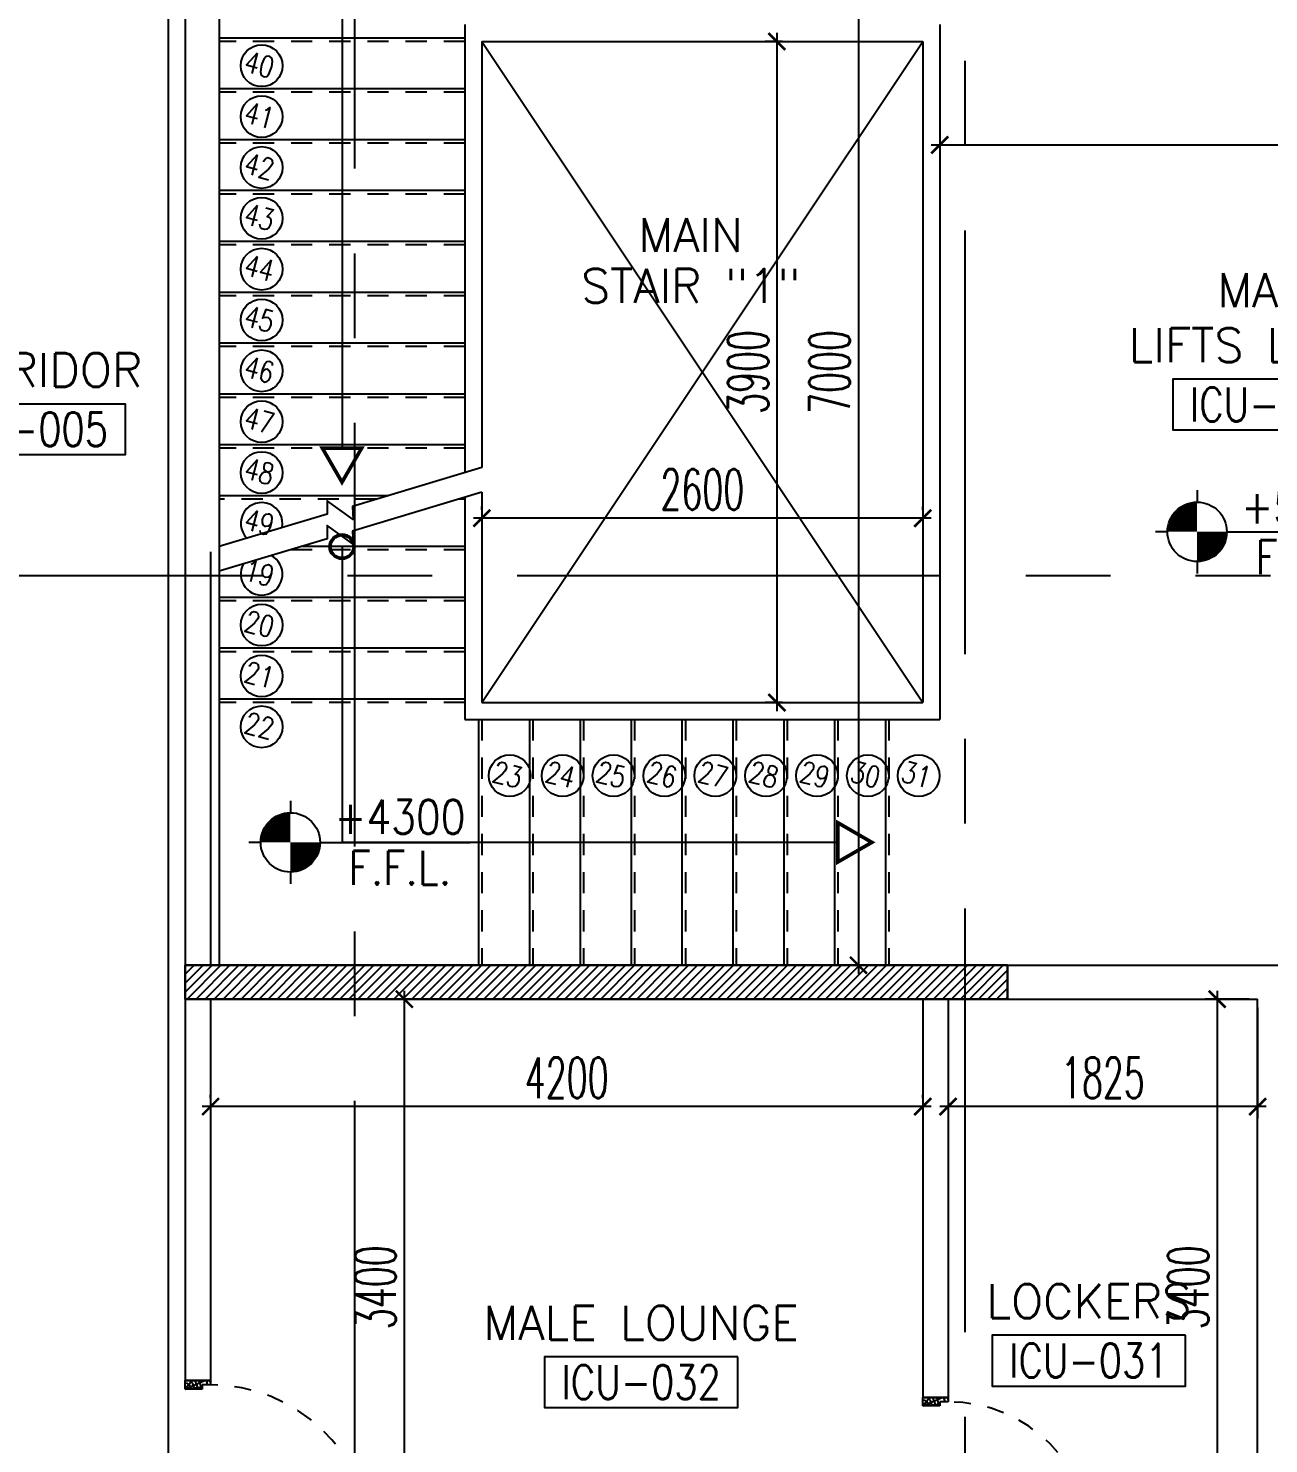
# Model space of a CAD drawing. Extents: x 276011.4 to 276105.3, y 57291.9 to 57371.4.
# Drawn here: x 276029.25 to 276036.57, y 57315.24 to 57323.59 of the extents above; entities that cross this region are included whole.
import ezdxf
from ezdxf.enums import TextEntityAlignment as Align

# ---------------------------------------------------------------- set-up
doc = ezdxf.new("R2010")
doc.units = 0
doc.header["$MEASUREMENT"] = 0
doc.header["$PDMODE"] = 34
for name, pattern in [('CENTERX2', [4, 2.5, -0.5, 0.5, -0.5]), ('HIDDEN', [0.375, 0.25, -0.125]), ('HIDDEN2', [0.1875, 0.125, -0.0625])]:
    doc.linetypes.add(name, pattern=pattern)
doc.layers.get('0').update_dxf_attribs({"color": 4, "linetype": 'CONTINUOUS'})
doc.layers.get('DEFPOINTS').update_dxf_attribs({"linetype": 'CONTINUOUS'})
for name, color, linetype in [('AXES', 11, 'CENTERX2'), ('CEILING', 4, 'CONTINUOUS'), ('COL', 5, 'CONTINUOUS'), ('DIM', 4, 'CONTINUOUS'), ('DOOR', 7, 'CONTINUOUS'), ('HAT', 11, 'CONTINUOUS'), ('LEV-PL', 3, 'CONTINUOUS'), ('RM-BOX', 11, 'CONTINUOUS'), ('RM-NAME', 11, 'CONTINUOUS'), ('RM-NO', 11, 'CONTINUOUS'), ('SHAFT', 3, 'CONTINUOUS'), ('STR', 5, 'CONTINUOUS'), ('WALL', 2, 'CONTINUOUS')]:
    doc.layers.add(name, color=color, linetype=linetype)
doc.styles.add('ROMANS', font='ROMANS.shx', dxfattribs={"width": 0.6})
doc.styles.add('S', font='ROMANS.SHX')
doc.dimstyles.new('STANDARD_IN', dxfattribs={"dimtxt": 0.24, "dimasz": 0.1, "dimexe": 0.07, "dimexo": 0.05, "dimgap": 0.05, "dimtad": 1, "dimdec": 0, "dimlfac": 1000, "dimzin": 0, "dimtxsty": 'ROMANS', "dimblk": 'ARCHTICK', "dimcen": 0.05, "dimdle": 0.05, "dimclrd": 4, "dimclre": 4, "dimclrt": 2, "dimazin": 3, "dimtfac": 1, "dimtdec": 0, "dimtmove": 0, "dimatfit": 3, "dimtolj": 1, "dimtzin": 0})

# ---------------------------------------------------------------- blocks, each defined once
blk = doc.blocks.new('RM1')
at = {"layer": 'RM-BOX'}
blk.add_lwpolyline([(569.9, -200), (-569.9, -200), (-569.9, -500), (569.9, -500)], close=True, dxfattribs=at)
at = {"layer": 'RM-NAME', "style": 'ROMANS'}
blk.add_attdef('ROOMNAME1', text='', height=200, dxfattribs=at).set_placement((0, 323.8), align=Align.MIDDLE)
blk = doc.blocks.new('*X77')
at = {"color": 0}
for p, q in [((76229.2, 137641.4), (76387.5, 137799.7)), ((76229.2, 137694.5), (76334.5, 137799.7)), ((76229.2, 137747.5), (76281.4, 137799.7)), ((76240.5, 137599.7), (76440.5, 137799.7)), ((76293.6, 137599.7), (76493.6, 137799.7)), ((76346.6, 137599.7), (76546.6, 137799.7)), ((76399.6, 137599.7), (76599.6, 137799.7)), ((76452.7, 137599.7), (76652.7, 137799.7)), ((76505.7, 137599.7), (76705.7, 137799.7)), ((76558.7, 137599.7), (76758.7, 137799.7)), ((76611.8, 137599.7), (76811.8, 137799.7)), ((76664.8, 137599.7), (76864.8, 137799.7)), ((76717.8, 137599.7), (76917.8, 137799.7)), ((76770.9, 137599.7), (76970.9, 137799.7)), ((76823.9, 137599.7), (77023.9, 137799.7)), ((76876.9, 137599.7), (77076.9, 137799.7)), ((76930, 137599.7), (77130, 137799.7)), ((76983, 137599.7), (77183, 137799.7)), ((77036, 137599.7), (77236, 137799.7)), ((77089.1, 137599.7), (77289.1, 137799.7)), ((77142.1, 137599.7), (77342.1, 137799.7)), ((77195.1, 137599.7), (77395.1, 137799.7)), ((77248.2, 137599.7), (77448.2, 137799.7)), ((77301.2, 137599.7), (77501.2, 137799.7)), ((77354.2, 137599.7), (77554.2, 137799.7)), ((77407.3, 137599.7), (77607.3, 137799.7)), ((77460.3, 137599.7), (77660.3, 137799.7)), ((77513.3, 137599.7), (77713.3, 137799.7)), ((77566.4, 137599.7), (77766.4, 137799.7)), ((77619.4, 137599.7), (77819.4, 137799.7)), ((77672.4, 137599.7), (77872.4, 137799.7)), ((77725.5, 137599.7), (77925.5, 137799.7)), ((77778.5, 137599.7), (77978.5, 137799.7)), ((77831.5, 137599.7), (78031.5, 137799.7)), ((77884.6, 137599.7), (78084.6, 137799.7)), ((77937.6, 137599.7), (78137.6, 137799.7)), ((77990.6, 137599.7), (78190.6, 137799.7)), ((78043.7, 137599.7), (78243.7, 137799.7)), ((78096.7, 137599.7), (78296.7, 137799.7)), ((78149.7, 137599.7), (78349.7, 137799.7)), ((78202.8, 137599.7), (78402.8, 137799.7)), ((78255.8, 137599.7), (78455.8, 137799.7)), ((78308.8, 137599.7), (78508.8, 137799.7)), ((78361.9, 137599.7), (78561.9, 137799.7)), ((78414.9, 137599.7), (78614.9, 137799.7)), ((78467.9, 137599.7), (78667.9, 137799.7)), ((78521, 137599.7), (78721, 137799.7)), ((78574, 137599.7), (78774, 137799.7)), ((78627, 137599.7), (78827, 137799.7)), ((78680.1, 137599.7), (78880.1, 137799.7)), ((78733.1, 137599.7), (78933.1, 137799.7)), ((78786.1, 137599.7), (78986.1, 137799.7)), ((78839.2, 137599.7), (79039.2, 137799.7)), ((78892.2, 137599.7), (79092.2, 137799.7)), ((78945.2, 137599.7), (79145.2, 137799.7)), ((78998.3, 137599.7), (79198.3, 137799.7)), ((79051.3, 137599.7), (79251.3, 137799.7)), ((79104.3, 137599.7), (79304.3, 137799.7)), ((79157.4, 137599.7), (79357.4, 137799.7)), ((79210.4, 137599.7), (79410.4, 137799.7)), ((79263.4, 137599.7), (79463.4, 137799.7)), ((79316.5, 137599.7), (79516.5, 137799.7)), ((79369.5, 137599.7), (79569.5, 137799.7)), ((79422.5, 137599.7), (79622.5, 137799.7)), ((79475.6, 137599.7), (79675.6, 137799.7)), ((79528.6, 137599.7), (79728.6, 137799.7)), ((79581.6, 137599.7), (79781.6, 137799.7)), ((79634.7, 137599.7), (79834.7, 137799.7)), ((79687.7, 137599.7), (79887.7, 137799.7)), ((79740.7, 137599.7), (79940.7, 137799.7)), ((79793.8, 137599.7), (79993.8, 137799.7)), ((79846.8, 137599.7), (80046.8, 137799.7)), ((79899.8, 137599.7), (80099.8, 137799.7)), ((79952.9, 137599.7), (80152.9, 137799.7)), ((80005.9, 137599.7), (80205.9, 137799.7)), ((80058.9, 137599.7), (80258.9, 137799.7)), ((80112, 137599.7), (80312, 137799.7)), ((80165, 137599.7), (80365, 137799.7)), ((80218, 137599.7), (80418, 137799.7)), ((80271.1, 137599.7), (80471.1, 137799.7)), ((80324.1, 137599.7), (80524.1, 137799.7)), ((80377.1, 137599.7), (80577.1, 137799.7)), ((80430.2, 137599.7), (80630.2, 137799.7)), ((80483.2, 137599.7), (80683.2, 137799.7)), ((80536.2, 137599.7), (80736.2, 137799.7)), ((80589.2, 137599.7), (80789.2, 137799.7)), ((80642.3, 137599.7), (80842.3, 137799.7)), ((80695.3, 137599.7), (80895.3, 137799.7)), ((80748.3, 137599.7), (80948.3, 137799.7)), ((80801.4, 137599.7), (81001.4, 137799.7)), ((80854.4, 137599.7), (81054.4, 137799.7)), ((80907.4, 137599.7), (81079.2, 137771.5)), ((80960.5, 137599.7), (81079.2, 137718.5)), ((81013.5, 137599.7), (81079.2, 137665.4)), ((81066.5, 137599.7), (81079.2, 137612.4))]:
    blk.add_line(p, q, dxfattribs=at)
blk = doc.blocks.new('LEV1')
at = {"layer": 'LEV-PL'}
for p, q in [((0, 245), (0, 175)), ((-175, 0), (-245, 0)), ((175, 0), (1061.3, 0)), ((0, -175), (0, -245))]:
    blk.add_line(p, q, dxfattribs=at)
at = {"layer": 'LEV-PL', "const_width": 175}
for points in [[(-87.5, 0, -0.414214), (0, 87.5, -1)], [(87.5, 0, -0.414214), (0, -87.5, -1)]]:
    blk.add_lwpolyline(points, format="xyb", dxfattribs=at)
at = {"layer": 'LEV-PL'}
blk.add_circle((0, 0), 175, dxfattribs=at)
at = {"layer": 'LEV-PL', "color": 4, "style": 'S', "width": 0.85}
for tag, p in [('+0000', (646.1, 50)), ('F.F.L.', (646.1, -250))]:
    blk.add_attdef(tag, text='', height=200, dxfattribs=at).set_placement(p, align=Align.CENTER)
blk = doc.blocks.new('DOOR90')
at = {"layer": 'DOOR', "color": 0, "linetype": 'BYBLOCK'}
for p, q in [((-150, 0), (-150, -25)), ((-150, 0), (0, 0)), ((0, -50), (0, 0)), ((-1000, -25), (-1000, -75)), ((-1000, -75), (-1000, -25)), ((-950, -25), (-1000, -25)), ((-950, -75), (-1000, -75)), ((-970, -42), (-970, -58)), ((-950, -42), (-970, -42)), ((-950, -58), (-970, -58)), ((-950, -25), (-950, -42)), ((-950, -58), (-950, -75)), ((-917.6, -25), (-917.6, -17.8)), ((-827.6, -17.8), (-917.6, -17.8)), ((-917.6, -75), (-917.6, -82.2)), ((-827.6, -82.2), (-917.6, -82.2)), ((-905, -17.8), (-905, -8.8)), ((-905, -8.8), (-840.2, -8.8)), ((-905, -17.8), (-840.2, -17.8)), ((-905, -82.2), (-905, -91.2)), ((-905, -82.2), (-840.2, -82.2)), ((-840.2, -17.8), (-840.2, -8.8)), ((-840.2, -82.2), (-840.2, -91.2)), ((-827.6, -25), (-827.6, -17.8)), ((-827.6, -75), (-827.6, -82.2)), ((-200, -42), (-200, -25)), ((-200, -25), (-150, -25)), ((-180, -42), (-200, -42)), ((-200, -75), (-200, -58)), ((-200, -58), (-180, -58)), ((-150, -75), (-200, -75)), ((-180, -58), (-180, -42)), ((-150, -75), (-150, -25)), ((-150, -25), (-100, -25)), ((-100, -25), (-100, -50)), ((-100, -50), (0, -50)), ((-905, -91.2), (-840.2, -91.2)), ((-150, -900), (-150, -875)), ((-150, -875), (-100, -875)), ((0, -900), (-150, -900)), ((-150, -900), (0, -900)), ((-100, -850), (0, -850)), ((-100, -875), (-100, -850)), ((0, -850), (0, -900))]:
    blk.add_line(p, q, dxfattribs=at)
at = {"layer": 'DOOR', "color": 9, "linetype": 'BYBLOCK'}
for p, q in [((0, -50), (-113.7, 0)), ((0, -50), (-40.1, 0)), ((0, -50), (-100, -36.6)), ((0, -850), (-113.7, -900)), ((0, -850), (-100, -863.4)), ((0, -850), (-40.1, -900))]:
    blk.add_line(p, q, dxfattribs=at)
at = {"layer": 'DOOR', "linetype": 'BYBLOCK'}
for p, q in [((-200, -25), (-950, -25)), ((-200, -42), (-950, -42)), ((-200, -58), (-950, -58)), ((-950, -75), (-200, -75))]:
    blk.add_line(p, q, dxfattribs=at)
at = {"layer": 'DOOR', "color": 0, "linetype": 'BYBLOCK'}
for centre in [(-872.6, 23.5), (-872.6, -123.5)]:
    blk.add_circle(centre, 32.4, dxfattribs=at)
at = {"layer": 'DOOR', "color": 9, "linetype": 'BYBLOCK'}
for centre, radius, start, end in [((0, -50), 154.4, 161.10529, 166.28577), ((0, -50), 134.4, 158.15985, 169.28002), ((0, -50), 94.4, 148.01819, 180), ((0, -50), 74.4, 137.77643, 180), ((0, -50), 114.4, 154.08384, 167.37743), ((0, -50), 54.4, 113.20738, 180), ((0, -50), 34.4, 90, 180), ((0, -50), 14.4, 90, 180), ((0, -850), 154.4, 193.71423, 198.89471), ((0, -850), 134.4, 190.71998, 201.84015), ((0, -850), 94.4, 180, 211.98181), ((0, -850), 74.4, 180, 222.22357), ((0, -850), 54.4, 180, 246.79262), ((0, -850), 34.4, 180, 270), ((0, -850), 14.4, 180, 270)]:
    blk.add_arc(centre, radius, start, end, dxfattribs=at)
at = {"layer": 'DOOR', "linetype": 'HIDDEN', "ltscale": 0.5}
blk.add_arc((-150, -25), 850, 180, 270, dxfattribs=at)
blk = doc.blocks.new('_ARCHTICK')
at = {"color": 0, "linetype": 'BYBLOCK', "const_width": 0.15}
blk.add_lwpolyline([(-0.5, -0.5), (0.5, 0.5)], dxfattribs=at)
blk = doc.blocks.new('*D163')
at = {"layer": 'DEFPOINTS', "color": 0, "linetype": 'BYBLOCK', "ltscale": 0.3}
for p in [(276034.7755, 57325.0629), (276034.1463, 57318.0629), (276034.6825, 57318.0629)]:
    blk.add_point(p, dxfattribs=at)
at = {"layer": 'DIM', "color": 4, "linetype": 'BYBLOCK', "ltscale": 0.3}
for p, q in [((276034.7255, 57325.0629), (276034.0763, 57325.0629)), ((276034.1463, 57325.1129), (276034.1463, 57318.0129)), ((276034.6325, 57318.0629), (276034.0763, 57318.0629))]:
    blk.add_line(p, q, dxfattribs=at)
at = {"layer": 'DIM', "color": 4, "linetype": 'BYBLOCK', "ltscale": 0.3, "xscale": 0.1, "yscale": 0.1, "zscale": 0.1}
for p, rotation in [((276034.1463, 57325.0629), 90), ((276034.1463, 57318.0629), 270)]:
    blk.add_blockref('_ARCHTICK', p, dxfattribs=dict(at, rotation=rotation))
at = {"layer": 'DIM', "color": 2, "linetype": 'BYBLOCK', "ltscale": 0.3, "insert": (276033.9763, 57321.5629), "char_height": 0.24, "attachment_point": 5, "rotation": 90, "style": 'ROMANS'}
blk.add_mtext('\\A1;7000', dxfattribs=at)
blk = doc.blocks.new('*D161')
at = {"layer": 'DEFPOINTS', "color": 0, "linetype": 'BYBLOCK', "ltscale": 0.3}
for p in [(276033.7479, 57323.5129), (276033.6652, 57319.6129), (276033.7479, 57319.6129)]:
    blk.add_point(p, dxfattribs=at)
at = {"layer": 'DIM', "color": 4, "linetype": 'BYBLOCK', "ltscale": 0.3}
for p, q in [((276033.6652, 57323.5629), (276033.6652, 57319.5629)), ((276033.6979, 57323.5129), (276033.5952, 57323.5129)), ((276033.6979, 57319.6129), (276033.5952, 57319.6129))]:
    blk.add_line(p, q, dxfattribs=at)
at = {"layer": 'DIM', "color": 4, "linetype": 'BYBLOCK', "ltscale": 0.3, "xscale": 0.1, "yscale": 0.1, "zscale": 0.1}
for p, rotation in [((276033.6652, 57323.5129), 90), ((276033.6652, 57319.6129), 270)]:
    blk.add_blockref('_ARCHTICK', p, dxfattribs=dict(at, rotation=rotation))
at = {"layer": 'DIM', "color": 2, "linetype": 'BYBLOCK', "ltscale": 0.3, "insert": (276033.4952, 57321.5629), "char_height": 0.24, "attachment_point": 5, "rotation": 90, "style": 'ROMANS'}
blk.add_mtext('\\A1;3900', dxfattribs=at)
blk = doc.blocks.new('*D160')
at = {"layer": 'DEFPOINTS', "color": 0, "linetype": 'BYBLOCK', "ltscale": 0.3}
for p in [(276031.9255, 57320.7002), (276031.9255, 57320.7002), (276034.5255, 57320.7002)]:
    blk.add_point(p, dxfattribs=at)
at = {"layer": 'DIM', "color": 4, "linetype": 'BYBLOCK', "ltscale": 0.3}
for p, q in [((276031.9255, 57320.7502), (276031.9255, 57320.7702)), ((276034.5255, 57320.7502), (276034.5255, 57320.7702)), ((276034.5755, 57320.7002), (276031.8755, 57320.7002))]:
    blk.add_line(p, q, dxfattribs=at)
at = {"layer": 'DIM', "color": 4, "linetype": 'BYBLOCK', "ltscale": 0.3, "xscale": 0.1, "yscale": 0.1, "zscale": 0.1, "rotation": 180}
blk.add_blockref('_ARCHTICK', (276031.9255, 57320.7002), dxfattribs=at)
at = {"layer": 'DIM', "color": 4, "linetype": 'BYBLOCK', "ltscale": 0.3, "xscale": 0.1, "yscale": 0.1, "zscale": 0.1}
blk.add_blockref('_ARCHTICK', (276034.5255, 57320.7002), dxfattribs=at)
at = {"layer": 'DIM', "color": 2, "linetype": 'BYBLOCK', "ltscale": 0.3, "insert": (276033.2255, 57320.8702), "char_height": 0.24, "attachment_point": 5, "style": 'ROMANS'}
blk.add_mtext('\\A1;2600', dxfattribs=at)
blk = doc.blocks.new('*D157')
at = {"layer": 'DEFPOINTS', "color": 0, "linetype": 'BYBLOCK', "ltscale": 0.3}
for p in [(276034.6255, 57323.0954), (276039.2755, 57323.0129), (276039.2755, 57322.9023)]:
    blk.add_point(p, dxfattribs=at)
at = {"layer": 'DIM', "color": 4, "linetype": 'BYBLOCK', "ltscale": 0.3}
for p, q in [((276034.6255, 57323.0454), (276034.6255, 57322.8323)), ((276034.5755, 57322.9023), (276039.3255, 57322.9023)), ((276039.2755, 57322.9629), (276039.2755, 57322.8323))]:
    blk.add_line(p, q, dxfattribs=at)
at = {"layer": 'DIM', "color": 4, "linetype": 'BYBLOCK', "ltscale": 0.3, "xscale": 0.1, "yscale": 0.1, "zscale": 0.1, "rotation": 180}
blk.add_blockref('_ARCHTICK', (276034.6255, 57322.9023), dxfattribs=at)
at = {"layer": 'DIM', "color": 4, "linetype": 'BYBLOCK', "ltscale": 0.3, "xscale": 0.1, "yscale": 0.1, "zscale": 0.1}
blk.add_blockref('_ARCHTICK', (276039.2755, 57322.9023), dxfattribs=at)
at = {"layer": 'DIM', "color": 2, "linetype": 'BYBLOCK', "ltscale": 0.3, "insert": (276036.9505, 57323.0723), "char_height": 0.24, "attachment_point": 5, "style": 'ROMANS'}
blk.add_mtext('\\A1;4650', dxfattribs=at)
blk = doc.blocks.new('*D146')
at = {"layer": 'DEFPOINTS', "color": 0, "linetype": 'BYBLOCK', "ltscale": 0.3}
for p in [(276036.5005, 57317.8629), (276034.6755, 57317.6332), (276034.6755, 57317.229)]:
    blk.add_point(p, dxfattribs=at)
at = {"layer": 'DIM', "color": 4, "linetype": 'BYBLOCK', "ltscale": 0.3}
for p, q in [((276036.5005, 57317.8129), (276036.5005, 57317.159)), ((276034.6755, 57317.5832), (276034.6755, 57317.159)), ((276036.5505, 57317.229), (276034.6255, 57317.229))]:
    blk.add_line(p, q, dxfattribs=at)
at = {"layer": 'DIM', "color": 4, "linetype": 'BYBLOCK', "ltscale": 0.3, "xscale": 0.1, "yscale": 0.1, "zscale": 0.1, "rotation": 180}
blk.add_blockref('_ARCHTICK', (276034.6755, 57317.229), dxfattribs=at)
at = {"layer": 'DIM', "color": 4, "linetype": 'BYBLOCK', "ltscale": 0.3, "xscale": 0.1, "yscale": 0.1, "zscale": 0.1}
blk.add_blockref('_ARCHTICK', (276036.5005, 57317.229), dxfattribs=at)
at = {"layer": 'DIM', "color": 2, "linetype": 'BYBLOCK', "ltscale": 0.3, "insert": (276035.588, 57317.399), "char_height": 0.24, "attachment_point": 5, "style": 'ROMANS'}
blk.add_mtext('\\A1;1825', dxfattribs=at)
blk = doc.blocks.new('*D145')
at = {"layer": 'DEFPOINTS', "color": 0, "linetype": 'BYBLOCK', "ltscale": 0.3}
for p in [(276030.3255, 57317.229), (276030.3255, 57317.229), (276034.5255, 57317.229)]:
    blk.add_point(p, dxfattribs=at)
at = {"layer": 'DIM', "color": 4, "linetype": 'BYBLOCK', "ltscale": 0.3}
for p, q in [((276030.3255, 57317.279), (276030.3255, 57317.299)), ((276034.5255, 57317.279), (276034.5255, 57317.299)), ((276034.5755, 57317.229), (276030.2755, 57317.229))]:
    blk.add_line(p, q, dxfattribs=at)
at = {"layer": 'DIM', "color": 4, "linetype": 'BYBLOCK', "ltscale": 0.3, "xscale": 0.1, "yscale": 0.1, "zscale": 0.1, "rotation": 180}
blk.add_blockref('_ARCHTICK', (276030.3255, 57317.229), dxfattribs=at)
at = {"layer": 'DIM', "color": 4, "linetype": 'BYBLOCK', "ltscale": 0.3, "xscale": 0.1, "yscale": 0.1, "zscale": 0.1}
blk.add_blockref('_ARCHTICK', (276034.5255, 57317.229), dxfattribs=at)
at = {"layer": 'DIM', "color": 2, "linetype": 'BYBLOCK', "ltscale": 0.3, "insert": (276032.4255, 57317.399), "char_height": 0.24, "attachment_point": 5, "style": 'ROMANS'}
blk.add_mtext('\\A1;4200', dxfattribs=at)
blk = doc.blocks.new('*D144')
at = {"layer": 'DEFPOINTS', "color": 0, "linetype": 'BYBLOCK', "ltscale": 0.3}
for p in [(276031.3535, 57317.8629), (276031.3535, 57314.4629), (276031.4679, 57314.4629)]:
    blk.add_point(p, dxfattribs=at)
at = {"layer": 'DIM', "color": 4, "linetype": 'BYBLOCK', "ltscale": 0.3}
for p, q in [((276031.4679, 57317.9129), (276031.4679, 57314.4129)), ((276031.4035, 57317.8629), (276031.5379, 57317.8629)), ((276031.4035, 57314.4629), (276031.5379, 57314.4629))]:
    blk.add_line(p, q, dxfattribs=at)
at = {"layer": 'DIM', "color": 4, "linetype": 'BYBLOCK', "ltscale": 0.3, "xscale": 0.1, "yscale": 0.1, "zscale": 0.1}
for p, rotation in [((276031.4679, 57317.8629), 90), ((276031.4679, 57314.4629), 270)]:
    blk.add_blockref('_ARCHTICK', p, dxfattribs=dict(at, rotation=rotation))
at = {"layer": 'DIM', "color": 2, "linetype": 'BYBLOCK', "ltscale": 0.3, "insert": (276031.2979, 57316.1629), "char_height": 0.24, "attachment_point": 5, "rotation": 90, "style": 'ROMANS'}
blk.add_mtext('\\A1;3400', dxfattribs=at)
blk = doc.blocks.new('*D136')
at = {"layer": 'DEFPOINTS', "color": 0, "linetype": 'BYBLOCK', "ltscale": 0.3}
for p in [(276036.5005, 57317.8629), (276036.2617, 57314.4629), (276036.5005, 57314.4629)]:
    blk.add_point(p, dxfattribs=at)
at = {"layer": 'DIM', "color": 4, "linetype": 'BYBLOCK', "ltscale": 0.3}
for p, q in [((276036.2617, 57317.9129), (276036.2617, 57314.4129)), ((276036.4505, 57317.8629), (276036.1917, 57317.8629)), ((276036.4505, 57314.4629), (276036.1917, 57314.4629))]:
    blk.add_line(p, q, dxfattribs=at)
at = {"layer": 'DIM', "color": 4, "linetype": 'BYBLOCK', "ltscale": 0.3, "xscale": 0.1, "yscale": 0.1, "zscale": 0.1}
for p, rotation in [((276036.2617, 57317.8629), 90), ((276036.2617, 57314.4629), 270)]:
    blk.add_blockref('_ARCHTICK', p, dxfattribs=dict(at, rotation=rotation))
at = {"layer": 'DIM', "color": 2, "linetype": 'BYBLOCK', "ltscale": 0.3, "insert": (276036.0917, 57316.1629), "char_height": 0.24, "attachment_point": 5, "rotation": 90, "style": 'ROMANS'}
blk.add_mtext('\\A1;3400', dxfattribs=at)
blk = doc.blocks.new('DOOR-10')
at = {"layer": 'DOOR', "color": 0, "linetype": 'BYBLOCK'}
for p, q in [((-25.7, 1100), (-75.7, 1100)), ((-75.7, 1100), (-25.7, 1100)), ((-75.7, 1050), (-75.7, 1100)), ((-25.7, 1050), (-25.7, 1100)), ((-82.9, 1005), (-91.9, 1005)), ((-91.9, 1005), (-91.9, 940.2)), ((-75.7, 1017.6), (-82.9, 1017.6)), ((-82.9, 927.6), (-82.9, 1017.6)), ((-82.9, 1005), (-82.9, 940.2)), ((-58.7, 1050), (-75.7, 1050)), ((-42.7, 1070), (-58.7, 1070)), ((-58.7, 1050), (-58.7, 1070)), ((-42.7, 1050), (-42.7, 1070)), ((-25.7, 1050), (-42.7, 1050)), ((-25.7, 1017.6), (-18.5, 1017.6)), ((-18.5, 927.6), (-18.5, 1017.6)), ((-18.5, 1005), (-9.5, 1005)), ((-18.5, 1005), (-18.5, 940.2)), ((-9.5, 1005), (-9.5, 940.2)), ((-82.9, 940.2), (-91.9, 940.2)), ((-75.7, 927.6), (-82.9, 927.6)), ((-25.7, 927.6), (-18.5, 927.6)), ((-18.5, 940.2), (-9.5, 940.2)), ((-75.7, 200), (-58.7, 200)), ((-75.7, 150), (-75.7, 200)), ((-58.7, 200), (-58.7, 180)), ((-58.7, 180), (-42.7, 180)), ((-42.7, 200), (-25.7, 200)), ((-42.7, 180), (-42.7, 200)), ((-25.7, 200), (-25.7, 150)), ((-1000.7, 0), (-1000.7, 150)), ((-1000.7, 150), (-975.7, 150)), ((-1000.7, 150), (-1000.7, 0)), ((-975.7, 150), (-975.7, 100)), ((-975.7, 100), (-950.7, 100)), ((-950.7, 100), (-950.7, 0)), ((-75.7, 150), (-25.7, 150)), ((-50.7, 100), (-50.7, 0)), ((-25.7, 100), (-50.7, 100)), ((-0.7, 150), (-25.7, 150)), ((-25.7, 150), (-25.7, 100)), ((-950.7, 0), (-1000.7, 0)), ((-50.7, 0), (-0.7, 0))]:
    blk.add_line(p, q, dxfattribs=at)
at = {"layer": 'DOOR', "linetype": 'BYBLOCK'}
for p, q in [((-75.7, 1050), (-75.7, 200)), ((-58.7, 200), (-58.7, 1050)), ((-42.7, 200), (-42.7, 1050)), ((-25.7, 200), (-25.7, 1050))]:
    blk.add_line(p, q, dxfattribs=at)
at = {"layer": 'DOOR', "color": 9, "linetype": 'BYBLOCK'}
for p, q in [((-950.7, 0), (-1000.7, 113.7)), ((-950.7, 0), (-964.1, 100)), ((-50.7, 0), (-0.7, 113.7)), ((-50.7, 0), (-37.3, 100)), ((-0.7, 0), (-0.7, 150)), ((-950.7, 0), (-1000.7, 40.1)), ((-50.7, 0), (-0.7, 40.1))]:
    blk.add_line(p, q, dxfattribs=at)
at = {"layer": 'DOOR', "color": 0, "linetype": 'BYBLOCK'}
for centre in [(-124.2, 972.6), (22.8, 972.6)]:
    blk.add_circle(centre, 32.4, dxfattribs=at)
at = {"layer": 'DOOR', "linetype": 'HIDDEN', "ltscale": 0.5}
blk.add_arc((-23.4, 149.1), 952.3, 93.14816, 179.94816, dxfattribs=at)
at = {"layer": 'DOOR', "color": 9, "linetype": 'BYBLOCK'}
for centre, radius, start, end in [((-950.7, 0), 154.4, 103.71423, 108.89471), ((-950.7, 0), 134.4, 100.71998, 111.84015), ((-950.7, 0), 94.4, 90, 121.98181), ((-50.7, 0), 94.4, 58.01819, 90), ((-50.7, 0), 134.4, 68.15985, 79.28002), ((-50.7, 0), 114.4, 64.08384, 77.37743), ((-50.7, 0), 154.4, 71.10529, 76.28577), ((-950.7, 0), 74.4, 90, 132.22357), ((-950.7, 0), 54.4, 90, 156.79262), ((-950.7, 0), 34.4, 90, 180), ((-950.7, 0), 14.4, 90, 180), ((-50.7, 0), 74.4, 47.77643, 90), ((-50.7, 0), 54.4, 23.20738, 90), ((-50.7, 0), 34.4, 0, 90), ((-50.7, 0), 14.4, 0, 90)]:
    blk.add_arc(centre, radius, start, end, dxfattribs=at)

msp = doc.modelspace()

# ---------------------------------------------------------------- linework, layer by layer
at = {"layer": 'AXES'}
for p, q in [((276034.7755, 57291.8986), (276034.7755, 57370.7113)), ((276034.7755, 57291.8986), (276034.7755, 57370.7113)), ((276031.1755, 57298.7629), (276031.1755, 57357.5829)), ((276012.1331, 57320.3629), (276036.5755, 57320.3629))]:
    msp.add_line(p, q, dxfattribs=at)
at = {"layer": 'CEILING', "linetype": 'BYBLOCK', "ltscale": 0.3}
msp.add_lwpolyline([(276027.9255, 57325.4629), (276030.0755, 57325.4629), (276030.0755, 57308.5129), (276032.8255, 57308.5129), (276032.8255, 57309.1129), (276033.6255, 57309.1129), (276033.6255, 57308.5129), (276043.0755, 57308.5129), (276043.0755, 57325.4629), (276045.2255, 57325.4629)], dxfattribs=at)
at = {"layer": 'COL'}
msp.add_lwpolyline([(276035.0255, 57318.0629), (276030.1755, 57318.0629), (276030.1755, 57317.8629), (276035.0255, 57317.8629)], close=True, dxfattribs=at)
at = {"layer": 'SHAFT'}
for p, q in [((276031.9255, 57323.5129), (276034.5255, 57319.6129)), ((276031.9255, 57319.6129), (276034.5255, 57323.5129))]:
    msp.add_line(p, q, dxfattribs=at)
at = {"layer": 'STR'}
for p, q in [((276031.1005, 57324.3379), (276031.1005, 57321.1129)), ((276031.8255, 57323.6129), (276031.8255, 57320.9685)), ((276034.6255, 57323.6129), (276034.6255, 57319.5129)), ((276031.8255, 57323.5329), (276030.3755, 57323.5329)), ((276031.8255, 57323.5329), (276030.3755, 57323.5329)), ((276031.9255, 57323.5129), (276031.9255, 57320.9986)), ((276031.9255, 57323.5129), (276034.5255, 57323.5129)), ((276034.5255, 57323.5129), (276034.5255, 57319.6129)), ((276031.8255, 57323.2329), (276030.3755, 57323.2329)), ((276031.8255, 57322.9329), (276030.3755, 57322.9329)), ((276031.8255, 57322.6329), (276030.3755, 57322.6329)), ((276031.8255, 57322.3329), (276030.3755, 57322.3329)), ((276031.8255, 57322.0329), (276030.3755, 57322.0329)), ((276031.8255, 57321.7329), (276030.3755, 57321.7329)), ((276031.8255, 57321.4329), (276030.3755, 57321.4329)), ((276031.8255, 57321.1329), (276030.3755, 57321.1329)), ((276031.3741, 57320.8329), (276030.3755, 57320.8329)), ((276031.8255, 57320.8236), (276031.8255, 57319.5129)), ((276031.9255, 57320.8536), (276031.9255, 57319.6129)), ((276031.8255, 57320.5329), (276030.858, 57320.5329)), ((276031.1005, 57320.5329), (276031.1005, 57318.7879)), ((276031.8255, 57320.2329), (276030.3755, 57320.2329)), ((276031.8255, 57319.9329), (276030.3755, 57319.9329)), ((276031.8255, 57319.6329), (276030.3755, 57319.6329)), ((276031.9255, 57319.6129), (276034.5255, 57319.6129)), ((276031.8255, 57319.5129), (276034.6255, 57319.5129)), ((276031.9055, 57319.5129), (276031.9055, 57318.0629)), ((276032.2055, 57319.5129), (276032.2055, 57318.0629)), ((276032.5055, 57319.5129), (276032.5055, 57318.0629)), ((276032.8055, 57319.5129), (276032.8055, 57318.0629)), ((276033.1055, 57319.5129), (276033.1055, 57318.0629)), ((276033.4055, 57319.5129), (276033.4055, 57318.0629)), ((276033.7055, 57319.5129), (276033.7055, 57318.0629)), ((276034.0055, 57319.5129), (276034.0055, 57318.0629)), ((276034.3055, 57319.5129), (276034.3055, 57318.0629)), ((276034.0255, 57318.7879), (276031.1005, 57318.7879))]:
    msp.add_line(p, q, dxfattribs=at)
at = {"layer": 'STR', "linetype": 'HIDDEN2'}
for p, q in [((276031.8255, 57323.5129), (276030.3755, 57323.5129)), ((276031.8255, 57323.2129), (276030.3755, 57323.2129)), ((276031.8255, 57322.9129), (276030.3755, 57322.9129)), ((276031.8255, 57322.6129), (276030.3755, 57322.6129)), ((276031.8255, 57322.3129), (276030.3755, 57322.3129)), ((276031.8255, 57322.0129), (276030.3755, 57322.0129)), ((276031.8255, 57321.7129), (276030.3755, 57321.7129)), ((276031.8255, 57321.4129), (276030.3755, 57321.4129)), ((276031.8255, 57321.1129), (276030.3755, 57321.1129)), ((276031.3076, 57320.8129), (276030.3755, 57320.8129)), ((276031.8255, 57320.8129), (276031.7901, 57320.8129)), ((276031.8255, 57320.5129), (276030.7914, 57320.5129)), ((276031.8255, 57320.2129), (276030.3755, 57320.2129)), ((276031.8255, 57319.9129), (276030.3755, 57319.9129)), ((276031.8255, 57319.6129), (276030.3755, 57319.6129)), ((276031.9255, 57319.5129), (276031.9255, 57318.0629)), ((276032.2255, 57319.5129), (276032.2255, 57318.0629)), ((276032.5255, 57319.5129), (276032.5255, 57318.0629)), ((276032.8255, 57319.5129), (276032.8255, 57318.0629)), ((276033.1255, 57319.5129), (276033.1255, 57318.0629)), ((276033.4255, 57319.5129), (276033.4255, 57318.0629)), ((276033.7255, 57319.5129), (276033.7255, 57318.0629)), ((276034.0255, 57319.5129), (276034.0255, 57318.0629)), ((276034.3255, 57319.5129), (276034.3255, 57318.0629))]:
    msp.add_line(p, q, dxfattribs=at)
at = {"layer": 'STR', "const_width": 0.0215}
for points in [[(276031.216, 57321.1129), (276030.985, 57321.1129), (276031.1005, 57320.9129)], [(276034.0255, 57318.9034), (276034.0255, 57318.6725), (276034.2255, 57318.7879)]]:
    msp.add_lwpolyline(points, close=True, dxfattribs=at)
at = {"layer": 'STR'}
for points in [[(276031.9255, 57320.9986), (276031.1617, 57320.7691), (276031.1669, 57320.6926), (276031.0132, 57320.8023), (276031.0132, 57320.7245), (276030.3755, 57320.5329)], [(276031.9255, 57320.8536), (276031.1617, 57320.6242), (276031.1669, 57320.5477), (276031.0132, 57320.6573), (276031.0132, 57320.5796), (276030.3755, 57320.388)]]:
    msp.add_lwpolyline(points, dxfattribs=at)
at = {"layer": 'STR', "color": 11}
for centre in [(276030.6265, 57323.3696), (276030.6265, 57323.0696), (276030.6265, 57322.7696), (276030.6265, 57322.4696), (276030.6265, 57322.1696), (276030.6265, 57321.8696), (276030.6265, 57321.5696), (276030.6265, 57321.2696), (276030.6265, 57320.9696), (276030.6265, 57320.0696), (276030.6265, 57319.7696), (276030.6265, 57319.4696), (276032.0899, 57319.181), (276032.4016, 57319.181), (276032.7016, 57319.181), (276033.0016, 57319.181), (276033.3016, 57319.181), (276033.6016, 57319.181), (276033.9016, 57319.181), (276034.2016, 57319.181), (276034.5016, 57319.181)]:
    msp.add_circle(centre, 0.1232, dxfattribs=at)
at = {"layer": 'STR'}
for radius in [0.075, 0.065]:
    msp.add_circle((276031.1005, 57320.5329), radius, dxfattribs=at)
at = {"layer": 'STR', "color": 11}
for centre, start, end in [((276030.6265, 57320.6696), 348.27953, 225.16221), ((276030.6265, 57320.3696), 149.93422, 63.50752)]:
    msp.add_arc(centre, 0.1232, start, end, dxfattribs=at)
at = {"layer": 'WALL'}
for p, q in [((276030.1755, 57325.0629), (276030.1755, 57319.7029)), ((276030.3755, 57325.0629), (276030.3755, 57318.0629)), ((276030.1755, 57320.5029), (276030.1755, 57315.6129)), ((276030.3255, 57320.5029), (276030.3255, 57318.0629)), ((276035.0255, 57318.0629), (276039.2755, 57318.0629)), ((276030.3255, 57317.8629), (276036.5005, 57317.8629)), ((276030.3255, 57317.8629), (276030.3255, 57315.6129)), ((276034.5255, 57317.8629), (276034.5255, 57315.5129)), ((276034.6755, 57317.8629), (276034.6755, 57315.5129)), ((276036.5005, 57314.4629), (276036.5005, 57317.8629)), ((276030.1755, 57315.6129), (276030.3255, 57315.6129)), ((276034.5255, 57315.5129), (276034.6755, 57315.5129))]:
    msp.add_line(p, q, dxfattribs=at)
at = {"layer": 'WALL', "linetype": 'BYBLOCK', "ltscale": 0.3}
msp.add_lwpolyline([(276030.1755, 57318.0629), (276035.0255, 57318.0629), (276035.0255, 57317.8629), (276030.1755, 57317.8629)], close=True, dxfattribs=at)

# ---------------------------------------------------------------- block references
at = {"layer": 'DOOR', "color": 0, "linetype": 'BYBLOCK', "ltscale": 0.3, "xscale": 0.001, "yscale": 0.001, "zscale": 0.001, "rotation": 270}
msp.add_blockref('DOOR-10', (276030.1755, 57314.6122), dxfattribs=at)
at = {"layer": 'DOOR', "color": 0, "linetype": 'BYBLOCK', "xscale": 0.001, "yscale": 0.001, "zscale": 0.001, "rotation": 180}
msp.add_blockref('DOOR90', (276034.5255, 57314.6129), dxfattribs=at)
at = {"layer": 'HAT', "xscale": 0.001, "yscale": 0.001, "zscale": 0.001}
msp.add_blockref('*X77', (275953.9463, 57180.2632), dxfattribs=at)
at = {"layer": 'LEV-PL', "xscale": 0.001, "yscale": 0.001, "zscale": 0.001}
for p, values in [((276036.1437, 57320.62), {'F.F.L.': 'F.F.L.', '+0000': '+5700'}), ((276030.796, 57318.7879), {'F.F.L.': 'F.F.L.', '+0000': '+4300'})]:
    msp.add_blockref('LEV1', p, dxfattribs=at).add_auto_attribs(values)
at = {"layer": 'RM-NAME'}
ref = msp.add_blockref('RM1', (276036.5711, 57321.7214), dxfattribs=dict(at, xscale=0.001, yscale=0.001, zscale=0.001))
ref.add_attrib('ROOMNO', 'ICU-028', dxfattribs={"layer": 'RM-NO', "height": 0.2, "style": 'ROMANS', "width": 0.8}).set_placement((276036.5711, 57321.3714), align=Align.MIDDLE)
ref.add_attrib('ROOMNAME2', 'LIFTS LOBBY', dxfattribs={"height": 0.2, "style": 'ROMANS'}).set_placement((276036.5711, 57321.7214), align=Align.MIDDLE)
ref.add_attrib('ROOMNAME1', 'MAIN', dxfattribs={"height": 0.2, "style": 'ROMANS'}).set_placement((276036.5711, 57322.0452), align=Align.MIDDLE)
ref = msp.add_blockref('RM1', (276029.2508, 57321.5749), dxfattribs=dict(at, xscale=-0.001, yscale=0.001, zscale=0.001))
ref.add_attrib('ROOMNO', 'ICU-005', dxfattribs={"layer": 'RM-NO', "height": 0.2, "style": 'ROMANS', "width": 0.8}).set_placement((276029.2508, 57321.2249), align=Align.MIDDLE)
ref.add_attrib('ROOMNAME2', 'CORRIDOR', dxfattribs={"height": 0.2, "style": 'ROMANS'}).set_placement((276029.2508, 57321.5749), align=Align.MIDDLE)
ref = msp.add_blockref('RM1', (276035.5054, 57316.0805), dxfattribs=dict(at, xscale=0.001, yscale=0.001, zscale=0.001))
ref.add_attrib('ROOMNO', 'ICU-031', dxfattribs={"layer": 'RM-NO', "height": 0.2, "style": 'ROMANS', "width": 0.8}).set_placement((276035.5054, 57315.7305), align=Align.MIDDLE)
ref.add_attrib('ROOMNAME2', 'LOCKERS', dxfattribs={"height": 0.2, "style": 'ROMANS'}).set_placement((276035.5054, 57316.0805), align=Align.MIDDLE)
ref = msp.add_blockref('RM1', (276032.8649, 57315.9534), dxfattribs=dict(at, xscale=0.001, yscale=0.001, zscale=0.001))
ref.add_attrib('ROOMNO', 'ICU-032', dxfattribs={"layer": 'RM-NO', "height": 0.2, "style": 'ROMANS', "width": 0.8}).set_placement((276032.8649, 57315.6034), align=Align.MIDDLE)
ref.add_attrib('ROOMNAME2', 'MALE LOUNGE', dxfattribs={"height": 0.2, "style": 'ROMANS'}).set_placement((276032.8649, 57315.9534), align=Align.MIDDLE)

# ---------------------------------------------------------------- texts
at = {"layer": 'RM-NAME', "style": 'ROMANS'}
for s, p in [('MAIN', (276033.1575, 57322.3711)), ('STAIR "1"', (276033.1575, 57322.0711))]:
    msp.add_text(s, height=0.2, dxfattribs=at).set_placement(p, align=Align.MIDDLE)
at = {"layer": 'STR', "color": 9, "style": 'ROMANS', "width": 0.8}
for s, p in [('40', (276030.6136, 57323.3761)), ('41', (276030.6136, 57323.0761)), ('42', (276030.6136, 57322.7761)), ('43', (276030.6136, 57322.4761)), ('44', (276030.6136, 57322.1761)), ('45', (276030.6136, 57321.8761)), ('46', (276030.6136, 57321.5761)), ('47', (276030.6136, 57321.2761)), ('48', (276030.6136, 57320.9761)), ('49', (276030.6136, 57320.6761)), ('19', (276030.6136, 57320.3761)), ('20', (276030.6136, 57320.0761)), ('21', (276030.6136, 57319.7761)), ('22', (276030.6136, 57319.4761)), ('23', (276032.077, 57319.1874)), ('24', (276032.3887, 57319.1874)), ('25', (276032.6887, 57319.1874)), ('26', (276032.9887, 57319.1874)), ('27', (276033.2887, 57319.1874)), ('28', (276033.5887, 57319.1874)), ('29', (276033.8887, 57319.1874)), ('30', (276034.1887, 57319.1874)), ('31', (276034.4887, 57319.1874))]:
    msp.add_text(s, height=0.125, rotation=345, dxfattribs=at).set_placement(p, align=Align.MIDDLE)

# ---------------------------------------------------------------- dimensions: what is measured, and where the dimension line sits
at = {"layer": 'DIM', "linetype": 'BYBLOCK', "ltscale": 0.3}
for base, p1, p2, picture, middle in [((276034.1463, 57318.0629), (276034.7755, 57325.0629), (276034.6825, 57318.0629), '*D163', (276033.9763, 57321.5629)), ((276033.6652, 57319.6129), (276033.7479, 57323.5129), (276033.7479, 57319.6129), '*D161', (276033.4952, 57321.5629)), ((276031.4679, 57314.4629), (276031.3535, 57317.8629), (276031.3535, 57314.4629), '*D144', (276031.2979, 57316.1629)), ((276036.2617, 57314.4629), (276036.5005, 57317.8629), (276036.5005, 57314.4629), '*D136', (276036.0917, 57316.1629))]:
    dim = msp.add_linear_dim(base=base, p1=p1, p2=p2, angle=90, dimstyle='STANDARD_IN', dxfattribs=at)
    dim.commit()
    dim.dimension.update_dxf_attribs({"geometry": picture, "text_midpoint": middle})
for base, p1, p2, picture, middle in [((276039.2755, 57322.9023), (276034.6255, 57323.0954), (276039.2755, 57323.0129), '*D157', (276036.9505, 57323.0723)), ((276031.9255, 57320.7002), (276034.5255, 57320.7002), (276031.9255, 57320.7002), '*D160', (276033.2255, 57320.8702)), ((276034.6755, 57317.229), (276036.5005, 57317.8629), (276034.6755, 57317.6332), '*D146', (276035.588, 57317.399)), ((276030.3255, 57317.229), (276034.5255, 57317.229), (276030.3255, 57317.229), '*D145', (276032.4255, 57317.399))]:
    dim = msp.add_linear_dim(base=base, p1=p1, p2=p2, dimstyle='STANDARD_IN', dxfattribs=at)
    dim.commit()
    dim.dimension.update_dxf_attribs({"geometry": picture, "text_midpoint": middle})

doc.saveas('drawing.dxf')
